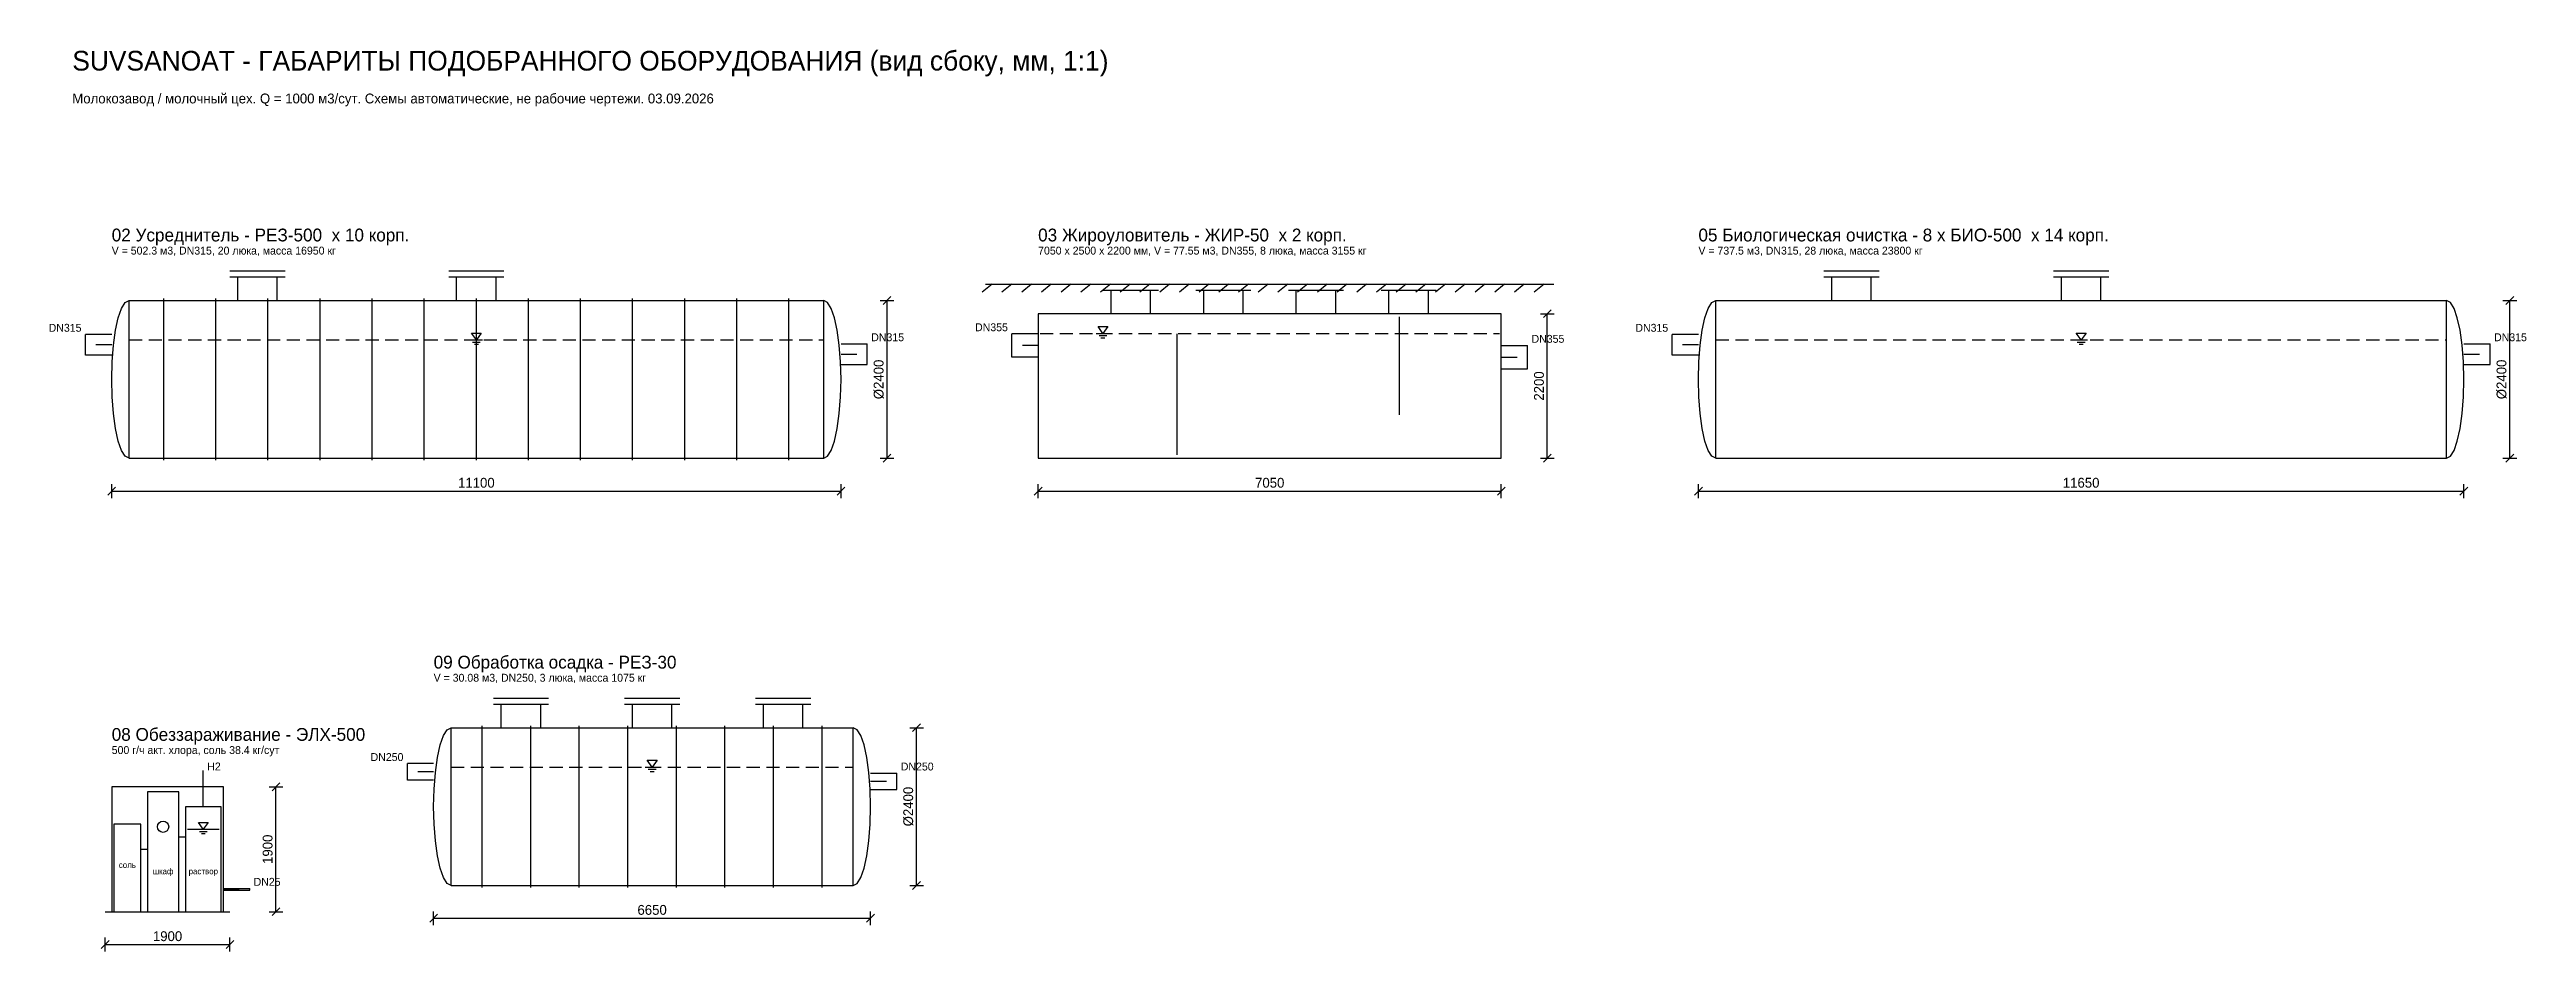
# Model space of a CAD drawing. Extents: x -346 to 37353, y -6705 to 7020.
import ezdxf
from ezdxf.enums import TextEntityAlignment as Align

# ---------------------------------------------------------------- set-up
doc = ezdxf.new("R2010")
doc.units = 0
doc.linetypes.add('CENTER', pattern=[700, 400, -100, 100, -100])
doc.linetypes.add('DASHED', pattern=[300, 200, -100])
for name, color, linetype in [('AXIS', 1, 'CENTER'), ('CONTOUR', 7, 'CONTINUOUS'), ('DIM', 3, 'CONTINUOUS'), ('FLOW', 4, 'CONTINUOUS'), ('TEXT', 7, 'CONTINUOUS'), ('THIN', 8, 'CONTINUOUS'), ('WATER', 5, 'DASHED')]:
    doc.layers.add(name, color=color, linetype=linetype)

msp = doc.modelspace()

# ---------------------------------------------------------------- linework, layer by layer
at = {"layer": 'AXIS'}
for p, q in [((600, 2528), (360, 2528)), ((11700, 2384), (11940, 2384)), ((14700, 2516), (14460, 2516)), ((21750, 2340), (21990, 2340)), ((24750, 2528), (24510, 2528)), ((36400, 2384), (36640, 2384)), ((5500, -3972), (5260, -3972)), ((12150, -4116), (12390, -4116)), ((2300, -5758), (2540, -5758))]:
    msp.add_line(p, q, dxfattribs=at)
at = {"layer": 'CONTOUR'}
for p, q in [((13900, 3450), (22550, 3450)), ((864, 3200), (11436, 3200)), ((25014, 3200), (36136, 3200)), ((600, 2685.5), (200, 2685.5)), ((200, 2370.5), (200, 2685.5)), ((14700, 2693.5), (14300, 2693.5)), ((14300, 2338.5), (14300, 2693.5)), ((16815, 850), (16815, 2692)), ((20199, 1460), (20199, 2950)), ((24750, 2685.5), (24350, 2685.5)), ((24350, 2370.5), (24350, 2685.5)), ((600, 2370.5), (200, 2370.5)), ((11700, 2541.5), (12100, 2541.5)), ((12100, 2226.5), (12100, 2541.5)), ((14700, 2338.5), (14300, 2338.5)), ((21750, 2517.5), (22150, 2517.5)), ((22150, 2162.5), (22150, 2517.5)), ((24750, 2370.5), (24350, 2370.5)), ((36400, 2541.5), (36800, 2541.5)), ((36800, 2226.5), (36800, 2541.5)), ((11700, 2226.5), (12100, 2226.5)), ((21750, 2162.5), (22150, 2162.5)), ((36400, 2226.5), (36800, 2226.5)), ((864, 800), (11436, 800)), ((25014, 800), (36136, 800)), ((5764, -3300), (11886, -3300)), ((5500, -3847), (5100, -3847)), ((5100, -4097), (5100, -3847)), ((5500, -4097), (5100, -4097)), ((12150, -3991), (12550, -3991)), ((12550, -4241), (12550, -3991)), ((12150, -4241), (12550, -4241)), ((2300, -5745.5), (2700, -5745.5)), ((2300, -5770.5), (2700, -5770.5)), ((2700, -5770.5), (2700, -5745.5)), ((5764, -5700), (11886, -5700)), ((500, -6100), (2400, -6100))]:
    msp.add_line(p, q, dxfattribs=at)
for points in [[(864, 800), (805.25, 830.09), (749.45, 918.84), (699.4, 1061.8), (657.6, 1251.81), (626.14, 1479.34), (606.62, 1732.97), (600, 2000), (606.62, 2267.03), (626.14, 2520.66), (657.6, 2748.19), (699.4, 2938.2), (749.45, 3081.16), (805.25, 3169.91), (864, 3200)], [(11436, 800), (11494.75, 830.09), (11550.55, 918.84), (11600.6, 1061.8), (11642.4, 1251.81), (11673.86, 1479.34), (11693.38, 1732.97), (11700, 2000), (11693.38, 2267.03), (11673.86, 2520.66), (11642.4, 2748.19), (11600.6, 2938.2), (11550.55, 3081.16), (11494.75, 3169.91), (11436, 3200)], [(25014, 800), (24955.25, 830.09), (24899.45, 918.84), (24849.4, 1061.8), (24807.6, 1251.81), (24776.14, 1479.34), (24756.62, 1732.97), (24750, 2000), (24756.62, 2267.03), (24776.14, 2520.66), (24807.6, 2748.19), (24849.4, 2938.2), (24899.45, 3081.16), (24955.25, 3169.91), (25014, 3200)], [(36136, 800), (36194.75, 830.09), (36250.55, 918.84), (36300.6, 1061.8), (36342.4, 1251.81), (36373.86, 1479.34), (36393.38, 1732.97), (36400, 2000), (36393.38, 2267.03), (36373.86, 2520.66), (36342.4, 2748.19), (36300.6, 2938.2), (36250.55, 3081.16), (36194.75, 3169.91), (36136, 3200)], [(5764, -5700), (5705.25, -5669.91), (5649.45, -5581.16), (5599.4, -5438.2), (5557.6, -5248.19), (5526.14, -5020.66), (5506.62, -4767.03), (5500, -4500), (5506.62, -4232.97), (5526.14, -3979.34), (5557.6, -3751.81), (5599.4, -3561.8), (5649.45, -3418.84), (5705.25, -3330.09), (5764, -3300)], [(11886, -5700), (11944.75, -5669.91), (12000.55, -5581.16), (12050.6, -5438.2), (12092.4, -5248.19), (12123.86, -5020.66), (12143.38, -4767.03), (12150, -4500), (12143.38, -4232.97), (12123.86, -3979.34), (12092.4, -3751.81), (12050.6, -3561.8), (12000.55, -3418.84), (11944.75, -3330.09), (11886, -3300)]]:
    msp.add_lwpolyline(points, dxfattribs=at)
for points in [[(14700, 800), (21750, 800), (21750, 3000), (14700, 3000)], [(1144, -6100), (1620, -6100), (1620, -4276), (1144, -4276)], [(1722, -6100), (2266, -6100), (2266, -4504), (1722, -4504)], [(634, -6100), (1042, -6100), (1042, -4770), (634, -4770)]]:
    msp.add_lwpolyline(points, close=True, dxfattribs=at)
at = {"layer": 'DIM'}
for p, q in [((12295, 3200), (12505, 3200)), ((12340, 3140), (12460, 3260)), ((12400, 800), (12400, 3200)), ((22390, 2940), (22510, 3060)), ((36995, 3200), (37205, 3200)), ((37040, 3140), (37160, 3260)), ((37100, 800), (37100, 3200)), ((22345, 3000), (22555, 3000)), ((22450, 800), (22450, 3000)), ((12295, 800), (12505, 800)), ((12340, 740), (12460, 860)), ((22345, 800), (22555, 800)), ((22390, 740), (22510, 860)), ((36995, 800), (37205, 800)), ((37040, 740), (37160, 860)), ((600, 195), (600, 405)), ((11700, 195), (11700, 405)), ((14700, 195), (14700, 405)), ((21750, 195), (21750, 405)), ((24750, 195), (24750, 405)), ((36400, 195), (36400, 405)), ((540, 240), (660, 360)), ((600, 300), (11700, 300)), ((11640, 240), (11760, 360)), ((14640, 240), (14760, 360)), ((14700, 300), (21750, 300)), ((21690, 240), (21810, 360)), ((24690, 240), (24810, 360)), ((24750, 300), (36400, 300)), ((36340, 240), (36460, 360)), ((12745, -3300), (12955, -3300)), ((12790, -3360), (12910, -3240)), ((12850, -5700), (12850, -3300)), ((3040, -4260), (3160, -4140)), ((2995, -4200), (3205, -4200)), ((3100, -6100), (3100, -4200)), ((12790, -5760), (12910, -5640)), ((12745, -5700), (12955, -5700)), ((2995, -6100), (3205, -6100)), ((3040, -6160), (3160, -6040)), ((5440, -6260), (5560, -6140)), ((5500, -6305), (5500, -6095)), ((5500, -6200), (12150, -6200)), ((12090, -6260), (12210, -6140)), ((12150, -6305), (12150, -6095)), ((440, -6660), (560, -6540)), ((500, -6705), (500, -6495)), ((500, -6600), (2400, -6600)), ((2340, -6660), (2460, -6540)), ((2400, -6705), (2400, -6495))]:
    msp.add_line(p, q, dxfattribs=at)
msp.add_circle((1382, -4808), 85, dxfattribs=at)
at = {"layer": 'FLOW'}
for p, q in [((1042, -5150), (1144, -5150)), ((1620, -4960), (1722, -4960))]:
    msp.add_line(p, q, dxfattribs=at)
at = {"layer": 'THIN'}
for p, q in [((2400, 3650), (3240, 3650)), ((2400, 3560), (3240, 3560)), ((2520, 3200), (2520, 3560)), ((3120, 3200), (3120, 3560)), ((5730, 3650), (6570, 3650)), ((5730, 3560), (6570, 3560)), ((5850, 3200), (5850, 3560)), ((6450, 3200), (6450, 3560)), ((14000, 3450), (13850, 3330)), ((14300, 3450), (14150, 3330)), ((14600, 3450), (14450, 3330)), ((14900, 3450), (14750, 3330)), ((15200, 3450), (15050, 3330)), ((15500, 3450), (15350, 3330)), ((15800, 3450), (15650, 3330)), ((15690, 3450), (16530, 3450)), ((16100, 3450), (15950, 3330)), ((16400, 3450), (16250, 3330)), ((16700, 3450), (16550, 3330)), ((17000, 3450), (16850, 3330)), ((17100, 3450), (17940, 3450)), ((17300, 3450), (17150, 3330)), ((17600, 3450), (17450, 3330)), ((17900, 3450), (17750, 3330)), ((18200, 3450), (18050, 3330)), ((18500, 3450), (18350, 3330)), ((18510, 3450), (19350, 3450)), ((18800, 3450), (18650, 3330)), ((19100, 3450), (18950, 3330)), ((19400, 3450), (19250, 3330)), ((19700, 3450), (19550, 3330)), ((20000, 3450), (19850, 3330)), ((19920, 3450), (20760, 3450)), ((20300, 3450), (20150, 3330)), ((20600, 3450), (20450, 3330)), ((20900, 3450), (20750, 3330)), ((21200, 3450), (21050, 3330)), ((21500, 3450), (21350, 3330)), ((21800, 3450), (21650, 3330)), ((22100, 3450), (21950, 3330)), ((22400, 3450), (22250, 3330)), ((26660, 3650), (27500, 3650)), ((26660, 3560), (27500, 3560)), ((26780, 3200), (26780, 3560)), ((27380, 3200), (27380, 3560)), ((30155, 3650), (30995, 3650)), ((30155, 3560), (30995, 3560)), ((30275, 3200), (30275, 3560)), ((30875, 3200), (30875, 3560)), ((864, 800), (864, 3200)), ((1392.86, 770), (1392.86, 3230)), ((2185.71, 770), (2185.71, 3230)), ((2978.57, 770), (2978.57, 3230)), ((3771.43, 770), (3771.43, 3230)), ((4564.29, 770), (4564.29, 3230)), ((5357.14, 770), (5357.14, 3230)), ((6150, 770), (6150, 3230)), ((6942.86, 770), (6942.86, 3230)), ((7735.71, 770), (7735.71, 3230)), ((8528.57, 770), (8528.57, 3230)), ((9321.43, 770), (9321.43, 3230)), ((10114.29, 770), (10114.29, 3230)), ((10907.14, 770), (10907.14, 3230)), ((11436, 800), (11436, 3200)), ((15690, 3360), (16530, 3360)), ((15810, 3000), (15810, 3360)), ((16410, 3000), (16410, 3360)), ((17100, 3360), (17940, 3360)), ((17220, 3000), (17220, 3360)), ((17820, 3000), (17820, 3360)), ((18510, 3360), (19350, 3360)), ((18630, 3000), (18630, 3360)), ((19230, 3000), (19230, 3360)), ((19920, 3360), (20760, 3360)), ((20040, 3000), (20040, 3360)), ((20640, 3000), (20640, 3360)), ((25014, 800), (25014, 3200)), ((36136, 800), (36136, 3200)), ((6410, -2850), (7250, -2850)), ((6410, -2940), (7250, -2940)), ((6530, -3300), (6530, -2940)), ((7130, -3300), (7130, -2940)), ((8405, -2850), (9245, -2850)), ((8405, -2940), (9245, -2940)), ((8525, -3300), (8525, -2940)), ((9125, -3300), (9125, -2940)), ((10400, -2850), (11240, -2850)), ((10400, -2940), (11240, -2940)), ((10520, -3300), (10520, -2940)), ((11120, -3300), (11120, -2940)), ((5764, -5700), (5764, -3300)), ((6238.89, -5730), (6238.89, -3270)), ((6977.78, -5730), (6977.78, -3270)), ((7716.67, -5730), (7716.67, -3270)), ((8455.56, -5730), (8455.56, -3270)), ((9194.44, -5730), (9194.44, -3270)), ((9933.33, -5730), (9933.33, -3270)), ((10672.22, -5730), (10672.22, -3270)), ((11411.11, -5730), (11411.11, -3270)), ((11886, -5700), (11886, -3300)), ((1994, -4504), (1994, -3950))]:
    msp.add_line(p, q, dxfattribs=at)
msp.add_lwpolyline([(600, -6100), (2300, -6100), (2300, -4200), (600, -4200)], close=True, dxfattribs=at)
at = {"layer": 'WATER'}
for p, q in [((14730, 2700.71), (21720, 2700.71)), ((15582, 2700.71), (15792, 2700.71)), ((15627, 2667.71), (15747, 2667.71)), ((864, 2600), (11436, 2600)), ((6045, 2600), (6255, 2600)), ((6090, 2567), (6210, 2567)), ((6120, 2534), (6180, 2534)), ((15657, 2634.71), (15717, 2634.71)), ((25014, 2600), (36136, 2600)), ((30470, 2600), (30680, 2600)), ((30515, 2567), (30635, 2567)), ((30545, 2534), (30605, 2534)), ((5764, -3900), (11886, -3900)), ((8720, -3900), (8930, -3900)), ((8765, -3933), (8885, -3933)), ((8795, -3966), (8855, -3966)), ((1752, -4846), (2236, -4846)), ((1889, -4846), (2099, -4846)), ((1934, -4879), (2054, -4879)), ((1964, -4912), (2024, -4912))]:
    msp.add_line(p, q, dxfattribs=at)
for points in [[(6075, 2705), (6225, 2705), (6150, 2600)], [(15612, 2805.71), (15762, 2805.71), (15687, 2700.71)], [(30500, 2705), (30650, 2705), (30575, 2600)], [(8750, -3795), (8900, -3795), (8825, -3900)], [(1919, -4741), (2069, -4741), (1994, -4846)]]:
    msp.add_lwpolyline(points, close=True, dxfattribs=at)

# ---------------------------------------------------------------- texts
at = {"layer": 'DIM'}
for s, p in [('%%c2400', (12347.5, 2000)), ('%%c2400', (37047.5, 2000)), ('2200', (22397.5, 1900)), ('%%c2400', (12797.5, -4500)), ('1900', (3047.5, -5150))]:
    msp.add_text(s, height=150, rotation=90, dxfattribs=at).set_placement(p, align=Align.CENTER)
for s, p in [('11100', (6150, 352.5)), ('7050', (18225, 352.5)), ('11650', (30575, 352.5)), ('6650', (8825, -6147.5)), ('1900', (1450, -6547.5))]:
    msp.add_text(s, height=150, dxfattribs=at).set_placement(p, align=Align.CENTER)
at = {"layer": 'TEXT'}
for s, height, p in [('SUVSANOAT - ГАБАРИТЫ ПОДОБРАННОГО ОБОРУДОВАНИЯ (вид сбоку, мм, 1:1)', 300, (0, 6700)), ('Молокозавод / молочный цех. Q = 1000 м3/сут. Схемы автоматические, не рабочие чертежи. 03.09.2026', 150, (0, 6200)), ('02 Усреднитель - РЕЗ-500  x 10 корп.', 195, (600, 4100)), ('03 Жироуловитель - ЖИР-50  x 2 корп.', 195, (14700, 4100)), ('05 Биологическая очистка - 8 x БИО-500  x 14 корп.', 195, (24750, 4100)), ('V = 502.3 м3, DN315, 20 люка, масса 16950 кг', 120, (600, 3900)), ('7050 x 2500 x 2200 мм, V = 77.55 м3, DN355, 8 люка, масса 3155 кг', 120, (14700, 3900)), ('V = 737.5 м3, DN315, 28 люка, масса 23800 кг', 120, (24750, 3900)), ('DN315', 120, (12160, 2581.5)), ('DN355', 120, (22210, 2557.5)), ('DN315', 120, (36860, 2581.5)), ('09 Обработка осадка - РЕЗ-30', 195, (5500, -2400)), ('V = 30.08 м3, DN250, 3 люка, масса 1075 кг', 120, (5500, -2600)), ('08 Обеззараживание - ЭЛХ-500', 195, (600, -3500)), ('500 г/ч акт. хлора, соль 38.4 кг/сут', 120, (600, -3700)), ('H2', 120, (2054, -3950)), ('DN250', 120, (12610, -3951)), ('DN25', 120, (2760, -5705.5))]:
    msp.add_text(s, height=height, dxfattribs=at).set_placement(p)
for s, p in [('DN315', (140, 2725.5)), ('DN355', (14240, 2733.5)), ('DN315', (24290, 2725.5)), ('DN250', (5040, -3807))]:
    msp.add_text(s, height=120, dxfattribs=at).set_placement(p, align=Align.RIGHT)
for s, p in [('соль', (838, -5435)), ('шкаф', (1382, -5530)), ('раствор', (1994, -5530))]:
    msp.add_text(s, height=90, dxfattribs=at).set_placement(p, align=Align.CENTER)

doc.saveas('drawing.dxf')
